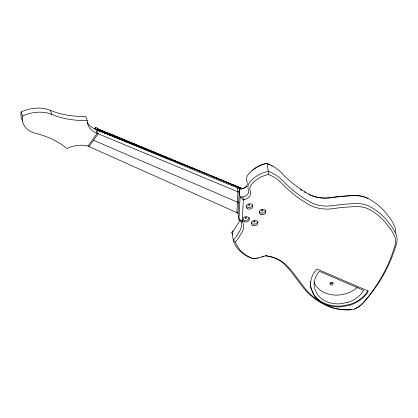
<?xml version="1.0" encoding="UTF-8"?>
<svg xmlns="http://www.w3.org/2000/svg" width="418" height="418" viewBox="0 0 418 418"><rect width="100%" height="100%" fill="white"/><g stroke="black" fill="none" stroke-linecap="round" stroke-linejoin="round"><path stroke-width="0.63" d="M236.917 212.657L237.873 191.768L237.189 187.849M238.061 213.008L239.43 188.675L239.681 188.325L241.39 188.79L242.179 188.607A8.094 6.463 -9.9 0 0 246.871 186.162M241.374 189.051L239.681 188.325L239.122 191.381L240.089 196.93L238.986 219.413L242.262 221.514L242.639 222.251A16.584 13.245 -9.9 0 1 242.435 231.499L237.591 239.457L235.475 241.991L235.93 243.281A34.887 27.86 -9.9 0 0 251.161 257.869L253.585 258.585A21.59 17.242 -9.9 0 0 262.279 256.772L265.879 255.837L268.293 256.197A35.305 28.194 -9.9 0 1 287.297 266.109L289.873 268.894A76.572 61.153 -9.9 0 1 293.305 272.964L304.038 287.119A73.15 58.421 -9.9 0 0 328.099 306.049L332.775 307.857A44.992 35.932 -9.9 0 0 351.627 309.769L353.978 309.33A23.267 18.585 -9.9 0 0 362.861 303.024A182.76 145.96 -9.9 0 0 382.235 275.88L384.8 271.11A182.979 146.133 -9.9 0 0 394.618 246.468L395.073 245.157A19.923 15.91 -9.9 0 0 394.691 236.483L394.132 235.282A53.149 42.448 -9.9 0 0 388.709 226.634L385.814 222.946A69.592 55.578 -9.9 0 0 371.623 210.776L367.412 208.504A24.364 19.458 -9.9 0 0 356.34 206.602A161.656 129.105 -9.9 0 0 332.817 208.65L330.716 208.901A33.383 26.658 -9.9 0 1 308.824 204.517A140.552 112.249 -9.9 0 1 281.826 183.361A41.774 33.362 -9.9 0 0 269.135 174.771L268.314 174.447L267.039 174.755A27.097 21.642 -9.9 0 0 251.678 184.286L250.497 185.968A9.337 7.456 -9.9 0 0 250.194 190.436L250.68 191.972A8.094 6.463 -9.9 0 1 244.112 199.699L243.323 199.888L240.089 196.93L242.461 196.894A6.343 5.068 -9.9 0 0 248.438 189.861A11.082 8.851 -9.9 0 1 248.877 183.429A28.842 23.037 -9.9 0 1 268.309 171.364A43.482 34.725 -9.9 0 1 282.944 180.853A138.823 110.869 -9.9 0 0 309.613 201.758A31.653 25.279 -9.9 0 0 332.394 205.677A163.323 130.437 -9.9 0 1 356.152 203.613A26.094 20.837 -9.9 0 1 368.969 206.064A71.337 56.973 -9.9 0 1 389.252 223.458A54.842 43.801 -9.9 0 1 395.485 233.119A21.668 17.305 -9.9 0 1 396.013 245.147A184.516 147.361 -9.9 0 1 386.117 269.976L383.531 274.793A184.516 147.361 -9.9 0 1 363.963 302.198A25.007 19.97 -9.9 0 1 354.422 308.975M243.323 199.888L242.262 221.514L238.986 219.413L237.852 212.725M239.08 192.207L239.43 188.675M239.122 191.381L240.005 188.967A6.343 5.068 -9.9 0 0 247.362 183.633M94.233 128.969L95.372 127.385L97.049 127.835L98.11 133.922L88.977 146.587L87.984 146.023A25.237 18.622 -19.1 0 0 66.979 148.474A102.149 75.365 -19.1 0 0 37.824 133.87L35.399 133.253A24.824 18.319 -19.1 0 1 22.515 116.032L21.099 111.94A31.084 22.933 -19.1 0 1 50.369 110.342A83.088 61.305 -19.1 0 0 85.768 116.366L87.184 120.457A23.152 17.081 -19.1 0 0 97.117 133.358L239.07 192.259M87.984 146.023L97.117 133.358L95.372 127.385M145.276 148.646L145.229 148.317L134.486 143.876L134.539 144.194L242.142 188.758M155.684 152.957L155.637 152.627L145.511 148.437L145.563 148.756L95.701 129.267A23.152 17.081 -19.1 0 1 87.195 122.145M165.507 157.022L165.46 156.693L155.919 152.748L155.977 153.061L97.425 130.008L122.85 139.356L134.262 144.074L134.539 144.194L97.425 130.008L239.639 188.899M165.789 157.142L165.742 156.813L174.724 160.528L174.781 160.841M175.053 160.977L175.006 160.648L183.46 164.138L183.512 164.457M183.784 164.593L183.737 164.258L191.705 167.555L191.747 167.89M192.029 168.005L191.987 167.675L199.496 170.774L199.548 171.093M199.82 171.234L199.778 170.899L206.863 173.825L206.9 174.165M199.83 171.213L213.844 176.715L214.183 177.154L242.163 188.732M213.885 177.054L207.197 174.264M214.168 177.175L214.126 176.835L220.458 179.453L220.5 179.792M220.782 179.912L220.741 179.573L226.744 182.055L226.786 182.4M227.068 182.514L227.026 182.175L232.721 184.526L232.758 184.871M233.04 184.991L233.004 184.651L238.401 186.877L238.438 187.222M238.72 187.342L238.683 187.003L242.675 188.649M233.537 230.898L231.912 232.298L233.291 240.219A36.627 29.255 -9.9 0 0 252.3 258.423L253.057 258.596M395.606 229.952A21.668 17.305 -9.9 0 0 394.101 225.192A54.842 43.801 -9.9 0 0 387.867 215.536A71.337 56.973 -9.9 0 0 367.584 198.142A26.094 20.837 -9.9 0 0 354.767 195.687A163.323 130.437 -9.9 0 0 331.009 197.751A31.653 25.279 -9.9 0 1 308.228 193.832A138.823 110.869 -9.9 0 1 281.56 172.932A43.482 34.725 -9.9 0 0 266.93 163.443L265.101 163.657A27.097 21.642 -9.9 0 0 252.148 170.654M266.376 163.354L267.196 163.678A41.774 33.362 -9.9 0 1 269.845 164.885M199.679 171.15L97.425 130.008L183.586 164.488M97.425 130.008L191.825 167.9M97.148 128.42L122.85 139.356L122.793 139.037L134.204 143.755L134.262 144.074M97.206 128.739L110.065 134.058M265.879 255.837L265.524 255.685A33.581 26.82 -9.9 0 1 285.604 265.425L286.967 266.935A74.942 59.847 -9.9 0 1 291.539 272.191L302.256 286.32A74.895 59.811 -9.9 0 0 329.974 307.021A46.732 37.322 -9.9 0 0 341.375 309.461M366.325 197.771L365.473 197.411A24.364 19.458 -9.9 0 0 354.407 195.504A161.656 129.105 -9.9 0 0 330.878 197.552L328.778 197.808A33.383 26.658 -9.9 0 1 310.391 195.159M93.543 140.255L239.169 202.887M88.977 146.587L238.041 213.159M366.884 198.09L368.007 198.728M235.475 241.991L233.291 240.219L235.825 237.246L240.016 230.501A14.839 11.85 -9.9 0 0 240.24 220.281M242.461 196.894L244.112 199.699M239.681 188.325L240.005 188.967M314.137 282.176L315.313 284.924A26.13 20.869 -9.9 0 0 338.862 295.051L346.02 293.723A26.13 20.869 -9.9 0 0 357.202 287.553M50.369 110.342L51.785 114.433A83.088 61.305 -19.1 0 0 87.184 120.457M122.568 139.231L122.511 138.917L110.289 133.859L110.342 134.178M268.314 174.447L268.309 171.364L266.93 163.443A28.842 23.037 -9.9 0 0 247.493 175.503A11.082 8.851 -9.9 0 0 247.054 181.934A6.343 5.068 -9.9 0 1 247.299 182.765M22.515 116.032A31.084 22.933 -19.1 0 1 51.785 114.433M22.614 121.121A24.824 18.319 -19.1 0 1 21.099 111.94M249.102 217.658A3.344 2.67 -9.9 0 1 246.563 220.359A3.344 2.67 -9.9 0 1 242.858 219.267M257.66 221.341A3.344 2.67 -9.9 0 1 254.693 224.132A3.344 2.67 -9.9 0 1 251.108 222.319M232.617 234.299A36.627 29.255 -9.9 0 1 231.912 232.298L234.441 229.32L238.631 222.575A14.839 11.85 -9.9 0 0 239.89 219.513M395.658 230.407A21.668 17.305 -9.9 0 1 395.684 232.685M351.376 309.581A46.732 37.322 -9.9 0 1 342.363 309.555M263.544 256.082A23.335 18.632 -9.9 0 1 261.762 256.777M258.047 257.812A23.335 18.632 -9.9 0 1 257.096 257.995M256.14 258.141A23.335 18.632 -9.9 0 1 254.222 258.35M253.261 258.402A23.335 18.632 -9.9 0 1 252.3 258.423M265.618 210.311A3.344 2.67 -9.9 0 1 262.65 213.096A3.344 2.67 -9.9 0 1 259.066 211.283M252.613 204.715A3.344 2.67 -9.9 0 1 249.645 207.5A3.344 2.67 -9.9 0 1 246.061 205.693M367.882 290.871A30.472 24.338 -9.9 0 1 349.479 304.503L341.13 306.049A30.472 24.338 -9.9 0 1 313.672 294.241L310.982 287.945A30.472 24.338 -9.9 0 1 310.48 284.266M310.469 283.017A30.472 24.338 -9.9 0 1 310.537 281.774M332.796 282.437A1.562 1.249 -9.9 0 1 332.049 283.232L331.667 283.373A1.562 1.249 -9.9 0 1 329.938 282.866M309.937 194.96A33.383 26.658 -9.9 0 1 308.594 194.333M305.349 192.52A140.552 112.249 -9.9 0 1 304.335 191.909M301.843 190.357A140.552 112.249 -9.9 0 1 300.37 189.401M271.12 165.549A41.774 33.362 -9.9 0 1 272.358 166.254M331.213 282.563L330.831 282.709A1.562 1.249 -9.9 0 0 330.027 283.827L330.068 284.151A1.562 1.249 -9.9 0 0 331.944 284.961L332.326 284.82A1.562 1.249 -9.9 0 0 333.136 283.697L333.089 283.373A1.562 1.249 -9.9 0 0 331.213 282.563M347.546 302.475L340.388 303.802A26.13 20.869 -9.9 0 1 316.844 293.676L314.535 288.274A26.13 20.869 -9.9 0 1 319.456 271.35L363.592 290.332A26.13 20.869 -9.9 0 1 347.546 302.475M349.615 305.26L341.26 306.812A30.472 24.338 -9.9 0 1 313.803 294.998L311.112 288.702A30.472 24.338 -9.9 0 1 316.854 268.967L368.321 291.1A30.472 24.338 -9.9 0 1 349.615 305.26M244.326 221.786A3.344 2.67 -9.9 0 0 249.379 219.246A3.344 2.67 -9.9 0 0 244.462 217.13A3.344 2.67 -9.9 0 0 244.326 221.786M245.45 218.259A0.637 0.512 -9.9 0 0 246.411 217.773A0.637 0.512 -9.9 0 0 245.476 217.37A0.637 0.512 -9.9 0 0 245.45 218.259M252.885 225.469A3.344 2.67 -9.9 0 0 257.937 222.925A3.344 2.67 -9.9 0 0 253.021 220.814A3.344 2.67 -9.9 0 0 252.885 225.469M248.976 205.29A0.601 0.481 -9.9 0 0 249.886 204.83A0.601 0.481 -9.9 0 0 249.003 204.454A0.601 0.481 -9.9 0 0 248.976 205.29M247.837 208.838A3.344 2.67 -9.9 0 0 252.89 206.299A3.344 2.67 -9.9 0 0 247.973 204.188A3.344 2.67 -9.9 0 0 247.837 208.838M260.842 214.434A3.344 2.67 -9.9 0 0 265.895 211.895A3.344 2.67 -9.9 0 0 260.978 209.779A3.344 2.67 -9.9 0 0 260.842 214.434M254.003 221.953A0.653 0.522 -9.9 0 0 254.985 221.456A0.653 0.522 -9.9 0 0 254.029 221.044A0.653 0.522 -9.9 0 0 254.003 221.953M261.914 210.98A0.737 0.585 -9.9 0 0 263.026 210.421A0.737 0.585 -9.9 0 0 261.945 209.956A0.737 0.585 -9.9 0 0 261.914 210.98"/></g></svg>
